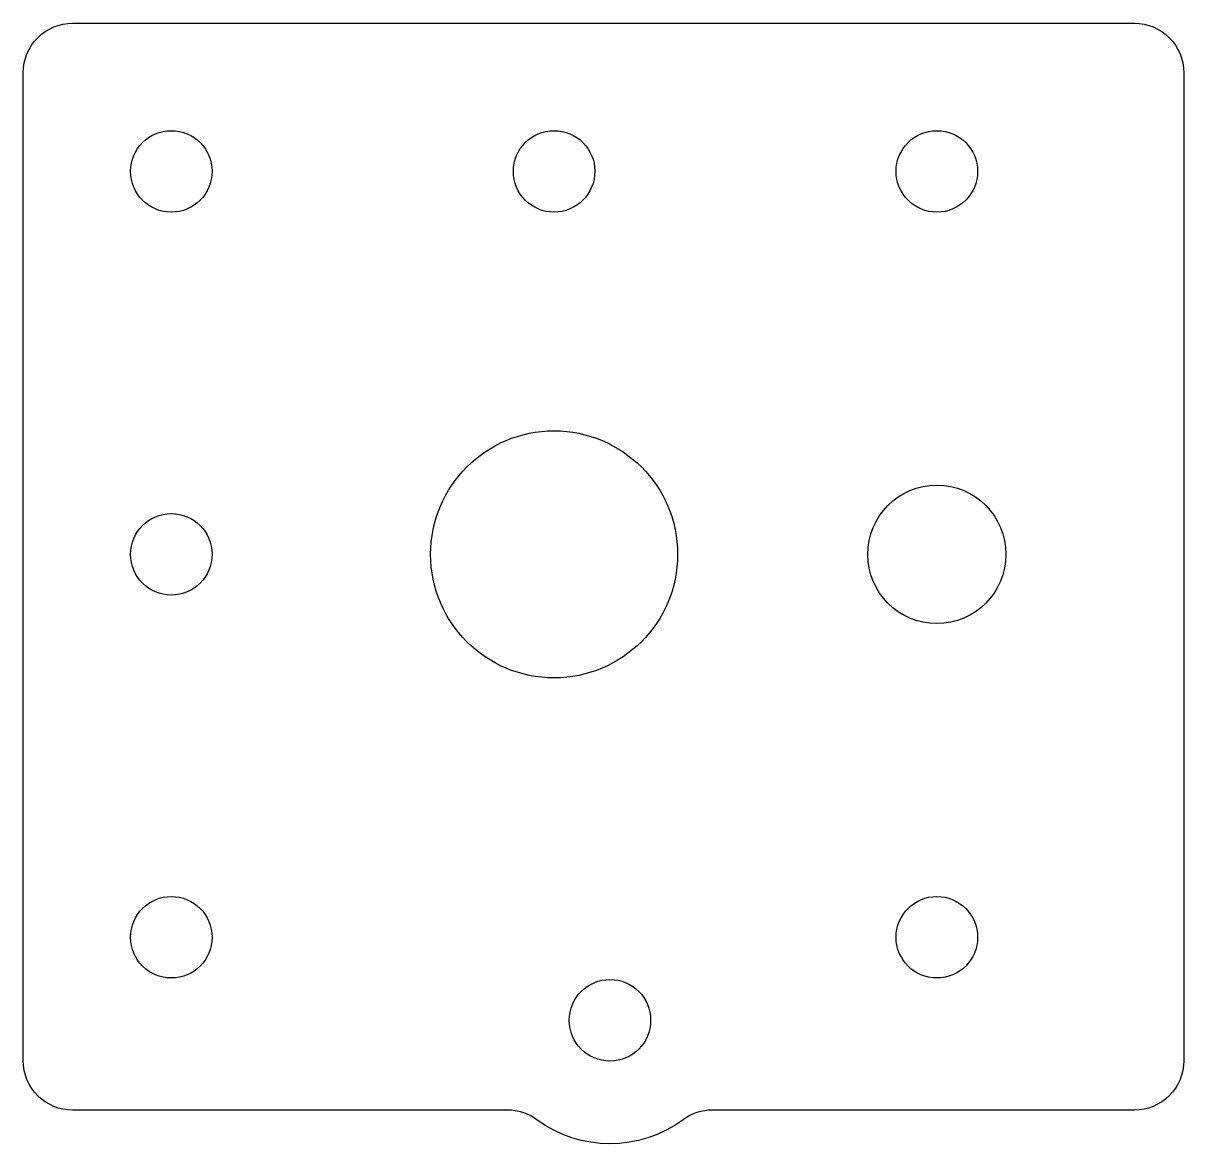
# Model space of a CAD drawing. Header units: millimetres. Extents: x 222 to 269, y 244.4 to 289.8.
import ezdxf

# ---------------------------------------------------------------- set-up
doc = ezdxf.new("R2010")
doc.units = ezdxf.units.MM
doc.layers.get('0').update_dxf_attribs({"linetype": 'CONTINUOUS'})

msp = doc.modelspace()

# ---------------------------------------------------------------- linework, layer by layer
msp.add_lwpolyline([(242.797, 245.411, 0.159908), (241.612, 245.8), (224, 245.8, -0.414214), (222, 247.8), (222, 287.8, -0.414214), (224, 289.8), (267, 289.8, -0.414214), (269, 287.8), (269, 247.8, -0.414214), (267, 245.8), (249.908, 245.8, 0.159908), (248.723, 245.411, -0.328209)], format="xyb", close=True)
for centre, radius in [((228, 283.8), 1.65), ((243.5, 283.8), 1.65), ((259, 283.8), 1.65), ((243.5, 268.3), 5), ((259, 268.3), 2.8), ((228, 268.3), 1.65), ((228, 252.8), 1.65), ((259, 252.8), 1.65), ((245.76, 249.439), 1.65)]:
    msp.add_circle(centre, radius)

doc.saveas('drawing.dxf')
